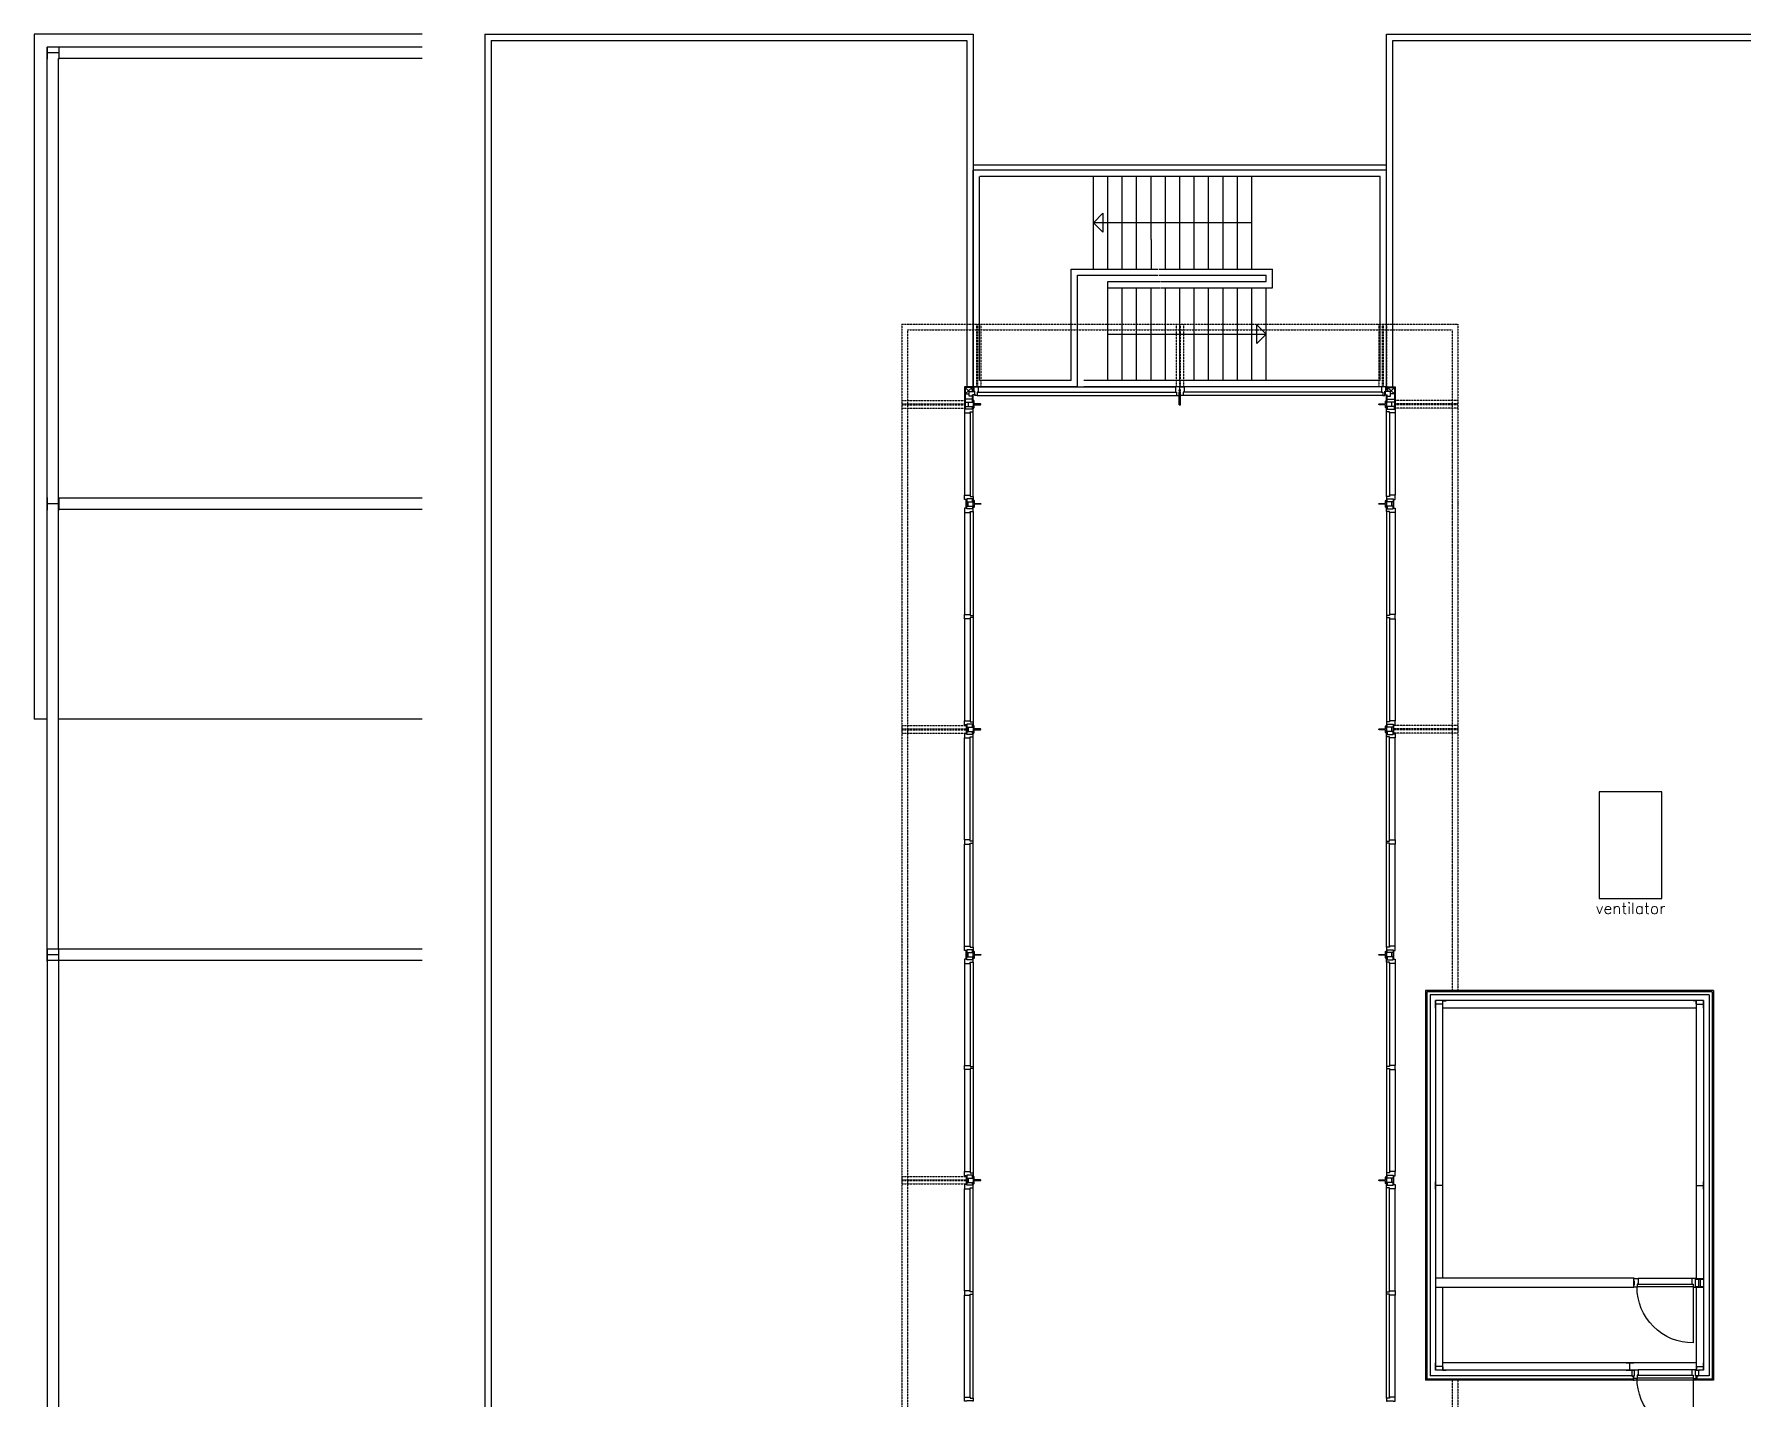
# Model space of a CAD drawing. Header units: millimetres. Extents: x 825 to 92803, y -30309 to 20691.
# Drawn here: x 2400 to 29692, y -1099 to 20691 of the extents above; entities that cross this region are included whole.
import ezdxf
from ezdxf.enums import TextEntityAlignment as Align

# ---------------------------------------------------------------- set-up
doc = ezdxf.new("R2010")
doc.units = ezdxf.units.MM
doc.linetypes.add('HIDDEN2', pattern=[4.7625, 3.175, -1.5875])
doc.layers.get('0').update_dxf_attribs({"linetype": 'CONTINUOUS'})
for name, color, linetype in [('AA$1A---_ARCEER', 1, 'CONTINUOUS'), ('AL21----_BUITENWAND', 3, 'CONTINUOUS'), ('AL24----_TRAPPEN', 1, 'CONTINUOUS'), ('AL28----_KONSTRUKTIES', 3, 'CONTINUOUS'), ('AL31----_BUITENKOZIJN', 1, 'CONTINUOUS'), ('AT$1A---_TEKST', 2, 'CONTINUOUS')]:
    doc.layers.add(name, color=color, linetype=linetype)
doc.styles.add('B-01', font='ROMANS')

# ---------------------------------------------------------------- blocks, each defined once
blk = doc.blocks.new('14A')
at = {"linetype": 'HIDDEN2'}
for p, q in [((-60, 839), (-60, -195)), ((-60, 839), (60, 839)), ((-7, 839), (-7, -185)), ((6, 839), (6, -185)), ((60, 839), (60, -195))]:
    blk.add_line(p, q, dxfattribs=at)
for p, q in [((-60, -185), (-60, -195)), ((-60, -185), (60, -185)), ((-60, -195), (60, -195)), ((-35, -220), (35, -220)), ((60, -185), (60, -195))]:
    blk.add_line(p, q)
for points in [[(-80, -290), (-80, -195), (-70, -195), (-70, -161), (-137, -161), (-137, -249), (-120, -249), (-120, -300), (-70, -300), (-70, -290)], [(-35, -290), (-80, -290), (-80, -195), (-35, -195)], [(35, -290), (80, -290), (80, -195), (35, -195)], [(80, -290), (80, -195), (70, -195), (70, -161), (137, -161), (137, -249), (120, -249), (120, -300), (70, -300), (70, -290)], [(-60, -300), (-30, -300), (-30, -290), (-60, -290)], [(30, -300), (60, -300), (60, -290), (30, -290)]]:
    blk.add_lwpolyline(points, close=True)
blk.add_lwpolyline([(-17, -313), (-50, -313, -0.414214), (-60, -303), (-60, -300), (60, -300), (60, -303, -0.414214), (50, -313), (16, -313, 0.414214), (6, -323), (6, -414, -0.414214), (0, -420), (-1, -420, -0.414214), (-7, -414), (-7, -323, 0.414214)], format="xyb", close=True)
blk = doc.blocks.new('AH28HA12')
at = {"color": 0, "linetype": 'ByBlock'}
for points in [[(-60, 57), (60, 57)], [(0, -57), (0, 57)], [(-60, -57), (60, -57)]]:
    blk.add_lwpolyline(points, dxfattribs=at)
blk = doc.blocks.new('AH28HGHC')
at = {"color": 0, "linetype": 'ByBlock'}
blk.add_lwpolyline([(36, -14), (-14, -14), (-14, 36)], dxfattribs=at)
blk = doc.blocks.new('2-STIJL')
for p, q in [((-69, 279), (-69, 191)), ((-2, 279), (-69, 279)), ((-2, 233), (-2, 279)), ((2, 233), (2, 279)), ((2, 279), (69, 279)), ((69, 279), (69, 191)), ((-69, 191), (-52, 191)), ((-52, 191), (-52, 140)), ((-52, 140), (-10, 140)), ((-12, 207), (-12, 233)), ((-12, 233), (12, 233)), ((-12, 207), (12, 207)), ((-10, -10), (-10, 195)), ((10, 195), (-10, 195)), ((10, 190), (-10, 190)), ((-2, 195), (-2, 207)), ((2, 195), (2, 207)), ((10, -10), (10, 195)), ((52, 140), (10, 140)), ((12, 207), (12, 233)), ((52, 191), (52, 140)), ((69, 191), (52, 191)), ((10, -10), (-10, -10))]:
    blk.add_line(p, q)
blk = doc.blocks.new('AH28HA20')
at = {"color": 0, "linetype": 'ByBlock'}
for points in [[(-100, 95), (100, 95)], [(0, -95), (0, 95)], [(-100, -95), (100, -95)]]:
    blk.add_lwpolyline(points, dxfattribs=at)

msp = doc.modelspace()

# ---------------------------------------------------------------- linework, layer by layer
at = {"layer": 'AA$1A---_ARCEER'}
for points in [[(17400, 14841), (17400, 14811), (17390, 14811), (17390, 14841)], [(17400, 14751), (17400, 14721), (17390, 14721), (17390, 14751)], [(17410, 14986), (17410, 14990), (17420, 14990), (17420, 14986)], [(17425, 14932), (17420, 14932), (17420, 14942), (17425, 14942)], [(23975, 14932), (23980, 14932), (23980, 14942), (23975, 14942)], [(23990, 14986), (23990, 14990), (23980, 14990), (23980, 14986)], [(24000, 14841), (24000, 14811), (24010, 14811), (24010, 14841)], [(24000, 14751), (24000, 14721), (24010, 14721), (24010, 14751)], [(17400, 13221), (17400, 13251), (17390, 13251), (17390, 13221)], [(17400, 13131), (17400, 13161), (17390, 13161), (17390, 13131)], [(24000, 13251), (24000, 13221), (24010, 13221), (24010, 13251)], [(24000, 13161), (24000, 13131), (24010, 13131), (24010, 13161)], [(17400, 6021), (17400, 6051), (17390, 6051), (17390, 6021)], [(24000, 6051), (24000, 6021), (24010, 6021), (24010, 6051)], [(17400, 5931), (17400, 5961), (17390, 5961), (17390, 5931)], [(24000, 5961), (24000, 5931), (24010, 5931), (24010, 5961)], [(24000, 2451), (24000, 2421), (24010, 2421), (24010, 2451)], [(24000, 2361), (24000, 2331), (24010, 2331), (24010, 2361)]]:
    msp.add_lwpolyline(points, close=True, dxfattribs=at)
at = {"layer": 'AL21----_BUITENWAND'}
for p, q in [((8600, 20691), (2400, 20691)), ((2400, 20691), (2400, 9752)), ((2610, 9752), (2400, 9752)), ((8600, 9752), (2790, 9752)), ((24626, 5421), (24626, -804)), ((29224, 5421), (24626, 5421)), ((24646, 5401), (24646, -784)), ((29204, 5401), (24646, 5401)), ((24696, 5351), (24696, -734)), ((29154, 5351), (24696, 5351)), ((24786, 5261), (24786, -644)), ((29064, 5261), (24786, 5261)), ((29064, 5261), (29064, -644)), ((29154, 5351), (29154, -734)), ((29204, 5401), (29204, -784)), ((29224, 5421), (29224, -804)), ((24900, 826), (24900, 5141)), ((28950, 5141), (24900, 5141)), ((28950, 826), (28950, 5141)), ((27955, 826), (24786, 826)), ((27953, 676), (27953, 826)), ((27953, 676), (24786, 676)), ((24900, -524), (24900, 676)), ((28950, -524), (28950, 676)), ((28950, -524), (24900, -524)), ((27933, -804), (24626, -804)), ((27933, -784), (24646, -784)), ((27918, -734), (24696, -734)), ((27918, -644), (24786, -644)), ((27933, -784), (27933, -804)), ((29204, -784), (28967, -784)), ((28967, -784), (28967, -804)), ((29224, -804), (28967, -804)), ((29064, -644), (28982, -644)), ((29154, -734), (28982, -734))]:
    msp.add_line(p, q, dxfattribs=at)
at = {"layer": 'AL21----_BUITENWAND', "linetype": 'Continuous'}
for p, q in [((9600, 20691), (9600, -30309)), ((9600, 20691), (17400, 20691)), ((9700, 20591), (9700, -17392)), ((9700, 20591), (17300, 20591)), ((17300, 20591), (17300, 15060)), ((17400, 20691), (17400, 15060)), ((24000, 20691), (31800, 20691)), ((24000, 15060), (24000, 20691)), ((24100, 20591), (31700, 20591)), ((24100, 15060), (24100, 20591))]:
    msp.add_line(p, q, dxfattribs=at)
at = {"layer": 'AL21----_BUITENWAND'}
for points in [[(17413, 14798), (17413, 14831, 0.414214), (17403, 14841), (17400, 14841), (17400, 14721), (17403, 14721, 0.414214), (17413, 14731), (17413, 14765, -0.414214), (17423, 14775), (17514, 14775, 0.414214), (17520, 14781), (17520, 14782, 0.414214), (17514, 14788), (17423, 14788, -0.414214)], [(23987, 14798), (23987, 14831, -0.414214), (23997, 14841), (24000, 14841), (24000, 14721), (23997, 14721, -0.414214), (23987, 14731), (23987, 14765, 0.414214), (23977, 14775), (23886, 14775, -0.414214), (23880, 14781), (23880, 14782, -0.414214), (23886, 14788), (23977, 14788, 0.414214)], [(17413, 13174), (17413, 13141, -0.414214), (17403, 13131), (17400, 13131), (17400, 13251), (17403, 13251, -0.414214), (17413, 13241), (17413, 13207, 0.414214), (17423, 13197), (17514, 13197, -0.414214), (17520, 13191), (17520, 13190, -0.414214), (17514, 13184), (17423, 13184, 0.414214)], [(23987, 13207), (23987, 13241, -0.414214), (23997, 13251), (24000, 13251), (24000, 13131), (23997, 13131, -0.414214), (23987, 13141), (23987, 13174, 0.414214), (23977, 13184), (23886, 13184, -0.414214), (23880, 13190), (23880, 13191, -0.414214), (23886, 13197), (23977, 13197, 0.414214)], [(17413, 5974), (17413, 5941, -0.414214), (17403, 5931), (17400, 5931), (17400, 6051), (17403, 6051, -0.414214), (17413, 6041), (17413, 6007, 0.414214), (17423, 5997), (17514, 5997, -0.414214), (17520, 5991), (17520, 5990, -0.414214), (17514, 5984), (17423, 5984, 0.414214)], [(23987, 6007), (23987, 6041, -0.414214), (23997, 6051), (24000, 6051), (24000, 5931), (23997, 5931, -0.414214), (23987, 5941), (23987, 5974, 0.414214), (23977, 5984), (23886, 5984, -0.414214), (23880, 5990), (23880, 5991, -0.414214), (23886, 5997), (23977, 5997, 0.414214)], [(23987, 2407), (23987, 2441, -0.414214), (23997, 2451), (24000, 2451), (24000, 2331), (23997, 2331, -0.414214), (23987, 2341), (23987, 2374, 0.414214), (23977, 2384), (23886, 2384, -0.414214), (23880, 2390), (23880, 2391, -0.414214), (23886, 2397), (23977, 2397, 0.414214)]]:
    msp.add_lwpolyline(points, format="xyb", close=True, dxfattribs=at)
for points in [[(27918, -739), (27943, -739), (27943, -804), (27963, -804)], [(28982, -739), (28957, -739), (28957, -804), (28937, -804)]]:
    msp.add_lwpolyline(points, dxfattribs=at)
at = {"layer": 'AL24----_TRAPPEN'}
for p, q in [((24000, 18601), (17403, 18601)), ((17400, 15060), (17400, 18521)), ((24000, 18521), (17403, 18521)), ((17500, 15160), (17500, 18421)), ((23900, 18421), (17503, 18421)), ((19320, 16941), (19320, 18421)), ((19550, 16941), (19550, 18421)), ((19780, 16941), (19780, 18421)), ((20010, 18048), (20010, 18421)), ((20240, 17415), (20240, 18421)), ((20470, 16941), (20470, 18421)), ((20700, 16941), (20700, 18421)), ((20930, 16941), (20930, 18421)), ((21160, 16941), (21160, 18421)), ((21390, 16941), (21390, 18421)), ((21620, 16941), (21620, 18421)), ((21850, 16941), (21850, 18421)), ((23900, 15160), (23900, 18421)), ((24000, 15060), (24000, 18521)), ((20010, 16941), (20010, 18048)), ((19320, 17681), (19470, 17831)), ((19470, 17831), (19470, 17531)), ((21850, 17681), (19320, 17681)), ((19320, 17681), (19470, 17531)), ((20240, 17415), (20240, 16941)), ((18965, 15160), (18965, 16941)), ((18965, 16941), (20350, 16941)), ((20364, 16941), (22180, 16941)), ((22180, 16641), (22180, 16941)), ((19065, 15060), (19065, 16841)), ((19065, 16841), (20350, 16841)), ((19550, 15160), (19550, 16741)), ((19550, 16741), (20390, 16741)), ((19780, 16741), (19780, 16741)), ((20010, 16741), (20010, 16741)), ((20240, 16741), (20240, 16741)), ((20364, 16841), (22080, 16841)), ((20404, 16741), (22080, 16741)), ((20700, 16741), (20700, 16741)), ((20930, 16741), (20930, 16741)), ((21160, 16741), (21160, 16741)), ((21390, 16741), (21390, 16741)), ((21620, 16741), (21620, 16741)), ((21850, 16741), (21850, 16741)), ((22080, 16741), (22080, 16841)), ((19550, 16641), (20390, 16641)), ((19780, 15160), (19780, 16641)), ((20010, 15160), (20010, 16641)), ((20240, 15160), (20240, 16641)), ((20404, 16641), (22180, 16641)), ((20470, 16494), (20470, 16641)), ((20470, 15160), (20470, 16494)), ((20700, 15160), (20700, 16641)), ((20930, 15160), (20930, 16641)), ((21160, 15160), (21160, 16641)), ((21390, 15160), (21390, 16641)), ((21620, 15160), (21620, 16641)), ((21850, 15160), (21850, 16641)), ((22080, 15160), (22080, 16641)), ((19550, 15901), (22080, 15901)), ((21930, 15751), (21930, 16051)), ((22080, 15901), (21930, 16051)), ((22080, 15901), (21930, 15751)), ((19065, 15060), (17400, 15060)), ((18965, 15160), (17500, 15160)), ((23900, 15160), (19165, 15160)), ((24000, 15060), (19165, 15060))]:
    msp.add_line(p, q, dxfattribs=at)
at = {"layer": 'AL28----_KONSTRUKTIES'}
for p, q in [((2610, 6081), (2610, 20481)), ((8600, 20481), (2610, 20481)), ((2790, 6081), (2790, 20301)), ((8600, 20301), (2790, 20301)), ((8600, 13281), (2790, 13281)), ((8600, 13101), (2790, 13101)), ((8600, 6081), (2610, 6081)), ((2610, 6081), (2610, -1299)), ((2790, 6081), (2790, -1299)), ((8600, 5901), (2610, 5901))]:
    msp.add_line(p, q, dxfattribs=at)
at = {"layer": 'AL28----_KONSTRUKTIES', "linetype": 'HIDDEN2'}
for p, q in [((17400, 16060), (17400, 15060)), ((17453, 16060), (17453, 15060)), ((17466, 16060), (17466, 15060)), ((17520, 16060), (17520, 15060)), ((20640, 16060), (20640, 15060)), ((20693, 16060), (20693, 15060)), ((20706, 16060), (20706, 15060)), ((20760, 16060), (20760, 15060)), ((23880, 16060), (23880, 15060)), ((23933, 16060), (23933, 15060)), ((23946, 16060), (23946, 15060)), ((24000, 16060), (24000, 15060)), ((16261, 14841), (16261, 14721)), ((16261, 14841), (17261, 14841)), ((16261, 14788), (17261, 14788)), ((16261, 14775), (17261, 14775)), ((25139, 14841), (24139, 14841)), ((25139, 14788), (24139, 14788)), ((25139, 14775), (24139, 14775)), ((25139, 14841), (25139, 14721)), ((16261, 14721), (17261, 14721)), ((25139, 14721), (24139, 14721)), ((25139, 13251), (25139, 13131))]:
    msp.add_line(p, q, dxfattribs=at)
at = {"layer": 'AL28----_KONSTRUKTIES'}
msp.add_lwpolyline([(28400, 8591), (27400, 8591), (27400, 6891), (28400, 6891)], close=True, dxfattribs=at)
at = {"layer": 'AL31----_BUITENKOZIJN', "linetype": 'HIDDEN2'}
for p, q in [((16261, 16060), (16261, -25679)), ((16261, 16060), (25139, 16060)), ((16351, 15970), (16351, -25589)), ((16351, 15970), (25049, 15970)), ((25049, 15970), (25049, 5421)), ((25139, 16060), (25139, 5421)), ((25049, -804), (25049, -25589)), ((25139, -804), (25139, -25679))]:
    msp.add_line(p, q, dxfattribs=at)
at = {"layer": 'AL31----_BUITENKOZIJN'}
for p, q in [((17400, 15060), (17261, 15060)), ((17261, 15060), (17261, 14721)), ((17410, 15050), (17261, 15050)), ((17382, 15050), (17271, 14949)), ((17271, 15050), (17271, 14711)), ((17335, 14986), (17271, 15050)), ((17400, 15060), (17300, 15060)), ((17382, 15016), (17382, 14986)), ((17400, 15060), (17400, 15050)), ((17477, 15060), (20631, 15060)), ((23923, 15060), (20769, 15060)), ((23990, 15050), (24139, 15050)), ((24000, 15060), (24139, 15060)), ((24000, 15060), (24000, 15050)), ((24000, 15060), (24100, 15060)), ((24018, 15050), (24129, 14949)), ((24018, 15016), (24018, 14986)), ((24065, 14986), (24129, 15050)), ((24129, 15050), (24129, 14711)), ((24139, 15060), (24139, 14721)), ((17271, 14949), (17335, 14949)), ((17320, 14816), (17320, 14746)), ((17335, 14986), (17420, 14986)), ((17335, 14911), (17335, 14986)), ((17390, 14911), (17335, 14911)), ((17420, 14931), (17390, 14931)), ((17390, 14911), (17390, 14931)), ((17390, 14861), (17390, 14911)), ((17400, 14841), (17400, 14931)), ((17420, 14986), (17420, 14931)), ((17460, 14921), (20648, 14921)), ((17477, 14972), (20631, 14972)), ((23940, 14921), (20752, 14921)), ((23923, 14972), (20769, 14972)), ((23980, 14986), (23980, 14931)), ((24065, 14986), (23980, 14986)), ((23980, 14931), (24010, 14931)), ((24000, 14841), (24000, 14931)), ((24010, 14911), (24010, 14931)), ((24010, 14911), (24065, 14911)), ((24010, 14861), (24010, 14911)), ((24065, 14911), (24065, 14986)), ((24129, 14949), (24065, 14949)), ((24080, 14816), (24080, 14746)), ((17261, 14721), (17271, 14721)), ((17261, 14644), (17261, 13328)), ((17349, 14644), (17349, 13328)), ((17400, 13311), (17400, 14661)), ((24000, 13311), (24000, 14661)), ((24051, 14644), (24051, 13328)), ((24139, 14721), (24129, 14721)), ((24139, 14644), (24139, 13328)), ((17285, 13131), (17285, 13251)), ((17285, 13251), (17295, 13251)), ((17285, 13131), (17295, 13131)), ((17295, 13131), (17295, 13251)), ((17320, 13156), (17320, 13226)), ((24080, 13226), (24080, 13156)), ((24115, 13251), (24105, 13251)), ((24105, 13251), (24105, 13131)), ((24115, 13131), (24105, 13131)), ((24115, 13251), (24115, 13131)), ((17261, 13054), (17261, 11424)), ((17349, 13054), (17349, 11424)), ((17400, 13071), (17400, 11407)), ((24000, 13071), (24000, 11407)), ((24051, 13054), (24051, 11424)), ((24139, 13054), (24139, 11424)), ((17261, 11357), (17261, 9728)), ((17349, 11357), (17349, 9728)), ((17400, 11374), (17400, 9711)), ((24000, 11374), (24000, 9711)), ((24051, 11357), (24051, 9728)), ((24139, 11357), (24139, 9728)), ((17261, 7824), (17261, 9454)), ((17349, 7824), (17349, 9454)), ((17400, 7807), (17400, 9471)), ((24000, 7807), (24000, 9471)), ((24051, 7824), (24051, 9454)), ((24139, 7824), (24139, 9454)), ((17261, 6128), (17261, 7757)), ((17349, 6128), (17349, 7757)), ((17400, 6111), (17400, 7774)), ((24000, 6111), (24000, 7774)), ((24051, 6128), (24051, 7757)), ((24139, 6128), (24139, 7757)), ((17285, 6051), (17295, 6051)), ((17285, 5931), (17285, 6051)), ((17295, 5931), (17295, 6051)), ((17320, 5956), (17320, 6026)), ((24080, 6026), (24080, 5956)), ((24115, 6051), (24105, 6051)), ((24105, 6051), (24105, 5931)), ((24115, 6051), (24115, 5931)), ((17261, 5854), (17261, 4224)), ((17285, 5931), (17295, 5931)), ((17349, 5854), (17349, 4224)), ((17400, 5871), (17400, 4207)), ((24000, 5871), (24000, 4207)), ((24051, 5854), (24051, 4224)), ((24115, 5931), (24105, 5931)), ((24139, 5854), (24139, 4224)), ((17261, 4157), (17261, 2528)), ((17349, 4157), (17349, 2528)), ((17400, 4174), (17400, 2511)), ((24000, 4174), (24000, 2511)), ((24051, 4157), (24051, 2528)), ((24139, 4157), (24139, 2528)), ((17261, 624), (17261, 2254)), ((17349, 624), (17349, 2254)), ((17400, 607), (17400, 2271)), ((24000, 607), (24000, 2271)), ((24051, 624), (24051, 2254)), ((24080, 2426), (24080, 2356)), ((24115, 2451), (24105, 2451)), ((24105, 2451), (24105, 2331)), ((24115, 2331), (24105, 2331)), ((24115, 2451), (24115, 2331)), ((24139, 624), (24139, 2254)), ((28880, 820), (28020, 820)), ((28957, 820), (29064, 820)), ((28957, 820), (28957, 810)), ((17261, -1072), (17261, 557)), ((17349, -1072), (17349, 557)), ((17400, -1089), (17400, 574)), ((24000, -1089), (24000, 574)), ((24051, -1072), (24051, 557)), ((24139, -1072), (24139, 557)), ((28897, 727), (28003, 727)), ((28897, 687), (28003, 687)), ((28947, 810), (29064, 810)), ((28947, 691), (29064, 691)), ((28957, 691), (28957, 681)), ((28957, 681), (29064, 681)), ((28937, -804), (27963, -804)), ((28897, -727), (28003, -727)), ((28897, -767), (28003, -767)), ((28880, -634), (28020, -634))]:
    msp.add_line(p, q, dxfattribs=at)
for points in [[(17410, 15050), (17410, 15016), (17382, 15016), (17382, 15050)], [(17410, 15060), (17477, 15060), (17477, 14972), (17460, 14972), (17460, 14921), (17425, 14921), (17425, 14990), (17410, 14990)], [(23990, 15060), (23923, 15060), (23923, 14972), (23940, 14972), (23940, 14921), (23975, 14921), (23975, 14990), (23990, 14990)], [(23990, 15050), (23990, 15016), (24018, 15016), (24018, 15050)], [(17390, 14816), (17390, 14861), (17271, 14861), (17271, 14816)], [(17390, 14746), (17390, 14701), (17271, 14701), (17271, 14746)], [(24010, 14816), (24010, 14861), (24129, 14861), (24129, 14816)], [(24010, 14746), (24010, 14701), (24129, 14701), (24129, 14746)], [(17390, 14701), (17271, 14701), (17271, 14711), (17261, 14711), (17261, 14644), (17349, 14644), (17349, 14661), (17400, 14661), (17400, 14711), (17390, 14711)], [(24010, 14701), (24129, 14701), (24129, 14711), (24139, 14711), (24139, 14644), (24051, 14644), (24051, 14661), (24000, 14661), (24000, 14711), (24010, 14711)], [(17390, 13271), (17295, 13271), (17295, 13261), (17261, 13261), (17261, 13328), (17349, 13328), (17349, 13311), (17400, 13311), (17400, 13261), (17390, 13261)], [(17390, 13111), (17295, 13111), (17295, 13121), (17261, 13121), (17261, 13054), (17349, 13054), (17349, 13071), (17400, 13071), (17400, 13121), (17390, 13121)], [(17390, 13226), (17390, 13271), (17295, 13271), (17295, 13226)], [(17390, 13156), (17390, 13111), (17295, 13111), (17295, 13156)], [(24010, 13271), (24105, 13271), (24105, 13261), (24139, 13261), (24139, 13328), (24051, 13328), (24051, 13311), (24000, 13311), (24000, 13261), (24010, 13261)], [(24010, 13111), (24105, 13111), (24105, 13121), (24139, 13121), (24139, 13054), (24051, 13054), (24051, 13071), (24000, 13071), (24000, 13121), (24010, 13121)], [(24010, 13226), (24010, 13271), (24105, 13271), (24105, 13226)], [(24010, 13156), (24010, 13111), (24105, 13111), (24105, 13156)], [(17261, 11424), (17349, 11424), (17349, 11407), (17400, 11407), (17400, 11374), (17349, 11374), (17349, 11357), (17261, 11357)], [(24139, 11424), (24051, 11424), (24051, 11407), (24000, 11407), (24000, 11374), (24051, 11374), (24051, 11357), (24139, 11357)], [(17261, 7757), (17349, 7757), (17349, 7774), (17400, 7774), (17400, 7807), (17349, 7807), (17349, 7824), (17261, 7824)], [(24139, 7757), (24051, 7757), (24051, 7774), (24000, 7774), (24000, 7807), (24051, 7807), (24051, 7824), (24139, 7824)], [(17390, 6071), (17295, 6071), (17295, 6061), (17261, 6061), (17261, 6128), (17349, 6128), (17349, 6111), (17400, 6111), (17400, 6061), (17390, 6061)], [(17390, 6026), (17390, 6071), (17295, 6071), (17295, 6026)], [(24010, 6071), (24105, 6071), (24105, 6061), (24139, 6061), (24139, 6128), (24051, 6128), (24051, 6111), (24000, 6111), (24000, 6061), (24010, 6061)], [(24010, 6026), (24010, 6071), (24105, 6071), (24105, 6026)], [(17390, 5911), (17295, 5911), (17295, 5921), (17261, 5921), (17261, 5854), (17349, 5854), (17349, 5871), (17400, 5871), (17400, 5921), (17390, 5921)], [(17390, 5956), (17390, 5911), (17295, 5911), (17295, 5956)], [(24010, 5911), (24105, 5911), (24105, 5921), (24139, 5921), (24139, 5854), (24051, 5854), (24051, 5871), (24000, 5871), (24000, 5921), (24010, 5921)], [(24010, 5956), (24010, 5911), (24105, 5911), (24105, 5956)], [(17261, 4224), (17349, 4224), (17349, 4207), (17400, 4207), (17400, 4174), (17349, 4174), (17349, 4157), (17261, 4157)], [(24139, 4224), (24051, 4224), (24051, 4207), (24000, 4207), (24000, 4174), (24051, 4174), (24051, 4157), (24139, 4157)], [(24010, 2471), (24105, 2471), (24105, 2461), (24139, 2461), (24139, 2528), (24051, 2528), (24051, 2511), (24000, 2511), (24000, 2461), (24010, 2461)], [(24010, 2426), (24010, 2471), (24105, 2471), (24105, 2426)], [(24010, 2311), (24105, 2311), (24105, 2321), (24139, 2321), (24139, 2254), (24051, 2254), (24051, 2271), (24000, 2271), (24000, 2321), (24010, 2321)], [(24010, 2356), (24010, 2311), (24105, 2311), (24105, 2356)], [(27963, 721), (27963, 780), (27953, 780), (27953, 820), (28020, 820), (28020, 732), (28003, 732), (28003, 681), (27953, 681), (27953, 721)], [(28937, 691), (28937, 810), (28947, 810), (28947, 820), (28880, 820), (28880, 732), (28897, 732), (28897, 681), (28947, 681), (28947, 691)], [(17261, 557), (17349, 557), (17349, 574), (17400, 574), (17400, 607), (17349, 607), (17349, 624), (17261, 624)], [(24139, 557), (24051, 557), (24051, 574), (24000, 574), (24000, 607), (24051, 607), (24051, 624), (24139, 624)], [(28982, 691), (28937, 691), (28937, 810), (28982, 810)], [(29064, 691), (29019, 691), (29019, 810), (29064, 810)], [(27918, -734), (27963, -734), (27963, -644), (27918, -644)], [(27963, -734), (27963, -644), (27953, -644), (27953, -634), (28020, -634), (28020, -722), (28003, -722), (28003, -773), (27953, -773), (27953, -734)], [(28937, -734), (28937, -644), (28947, -644), (28947, -634), (28880, -634), (28880, -722), (28897, -722), (28897, -773), (28947, -773), (28947, -734)], [(28982, -734), (28937, -734), (28937, -644), (28982, -644)], [(17390, -1129), (17295, -1129), (17295, -1139), (17261, -1139), (17261, -1072), (17349, -1072), (17349, -1089), (17400, -1089), (17400, -1139), (17390, -1139)], [(24010, -1129), (24105, -1129), (24105, -1139), (24139, -1139), (24139, -1072), (24051, -1072), (24051, -1089), (24000, -1089), (24000, -1139), (24010, -1139)]]:
    msp.add_lwpolyline(points, close=True, dxfattribs=at)
for points in [[(28897, 687), (28897, -207, -0.414214), (28003, 687)], [(28897, -767), (28897, -1661, -0.414214), (28003, -767)]]:
    msp.add_lwpolyline(points, format="xyb", dxfattribs=at)

# ---------------------------------------------------------------- block references
at = {"layer": 'AL28----_KONSTRUKTIES', "xscale": -1}
for name, p, rotation in [('AH28HA20', (2700, 20391), 90), ('AH28HA20', (2700, 13191), 90), ('14A', (17100, 9591), 90), ('AH28HGHC', (28933, 5244), 90), ('AH28HA12', (29007, 5201), 270), ('14A', (17100, 2391), 90), ('AH28HA12', (29007, 2308), 270), ('AH28HA12', (29007, -584), 270), ('AH28HGHC', (24917, -627), 270), ('AH28HGHC', (28967, -627), 270)]:
    msp.add_blockref(name, p, dxfattribs=dict(at, rotation=rotation))
at = {"layer": 'AL28----_KONSTRUKTIES'}
for name, p, rotation in [('AH28HA20', (2700, 13191), 90), ('14A', (24300, 9591), 270), ('AH28HA20', (2700, 5991), 90), ('AH28HA12', (24843, 5201), 90), ('AH28HGHC', (24917, 5244), 270), ('AH28HA12', (24843, 2308), 90), ('AH28HA12', (24843, -584), 90)]:
    msp.add_blockref(name, p, dxfattribs=dict(at, rotation=rotation))
msp.add_blockref('AH28HA12', (27890, -584), dxfattribs=at)
at = {"layer": 'AL31----_BUITENKOZIJN', "xscale": -1}
msp.add_blockref('2-STIJL', (20700, 14781), dxfattribs=at)

# ---------------------------------------------------------------- texts
at = {"layer": 'AT$1A---_TEKST', "style": 'B-01'}
msp.add_text('ventilator', height=180, dxfattribs=at).set_placement((27344, 6589), align=Align.BOTTOM_LEFT)

doc.saveas('drawing.dxf')
